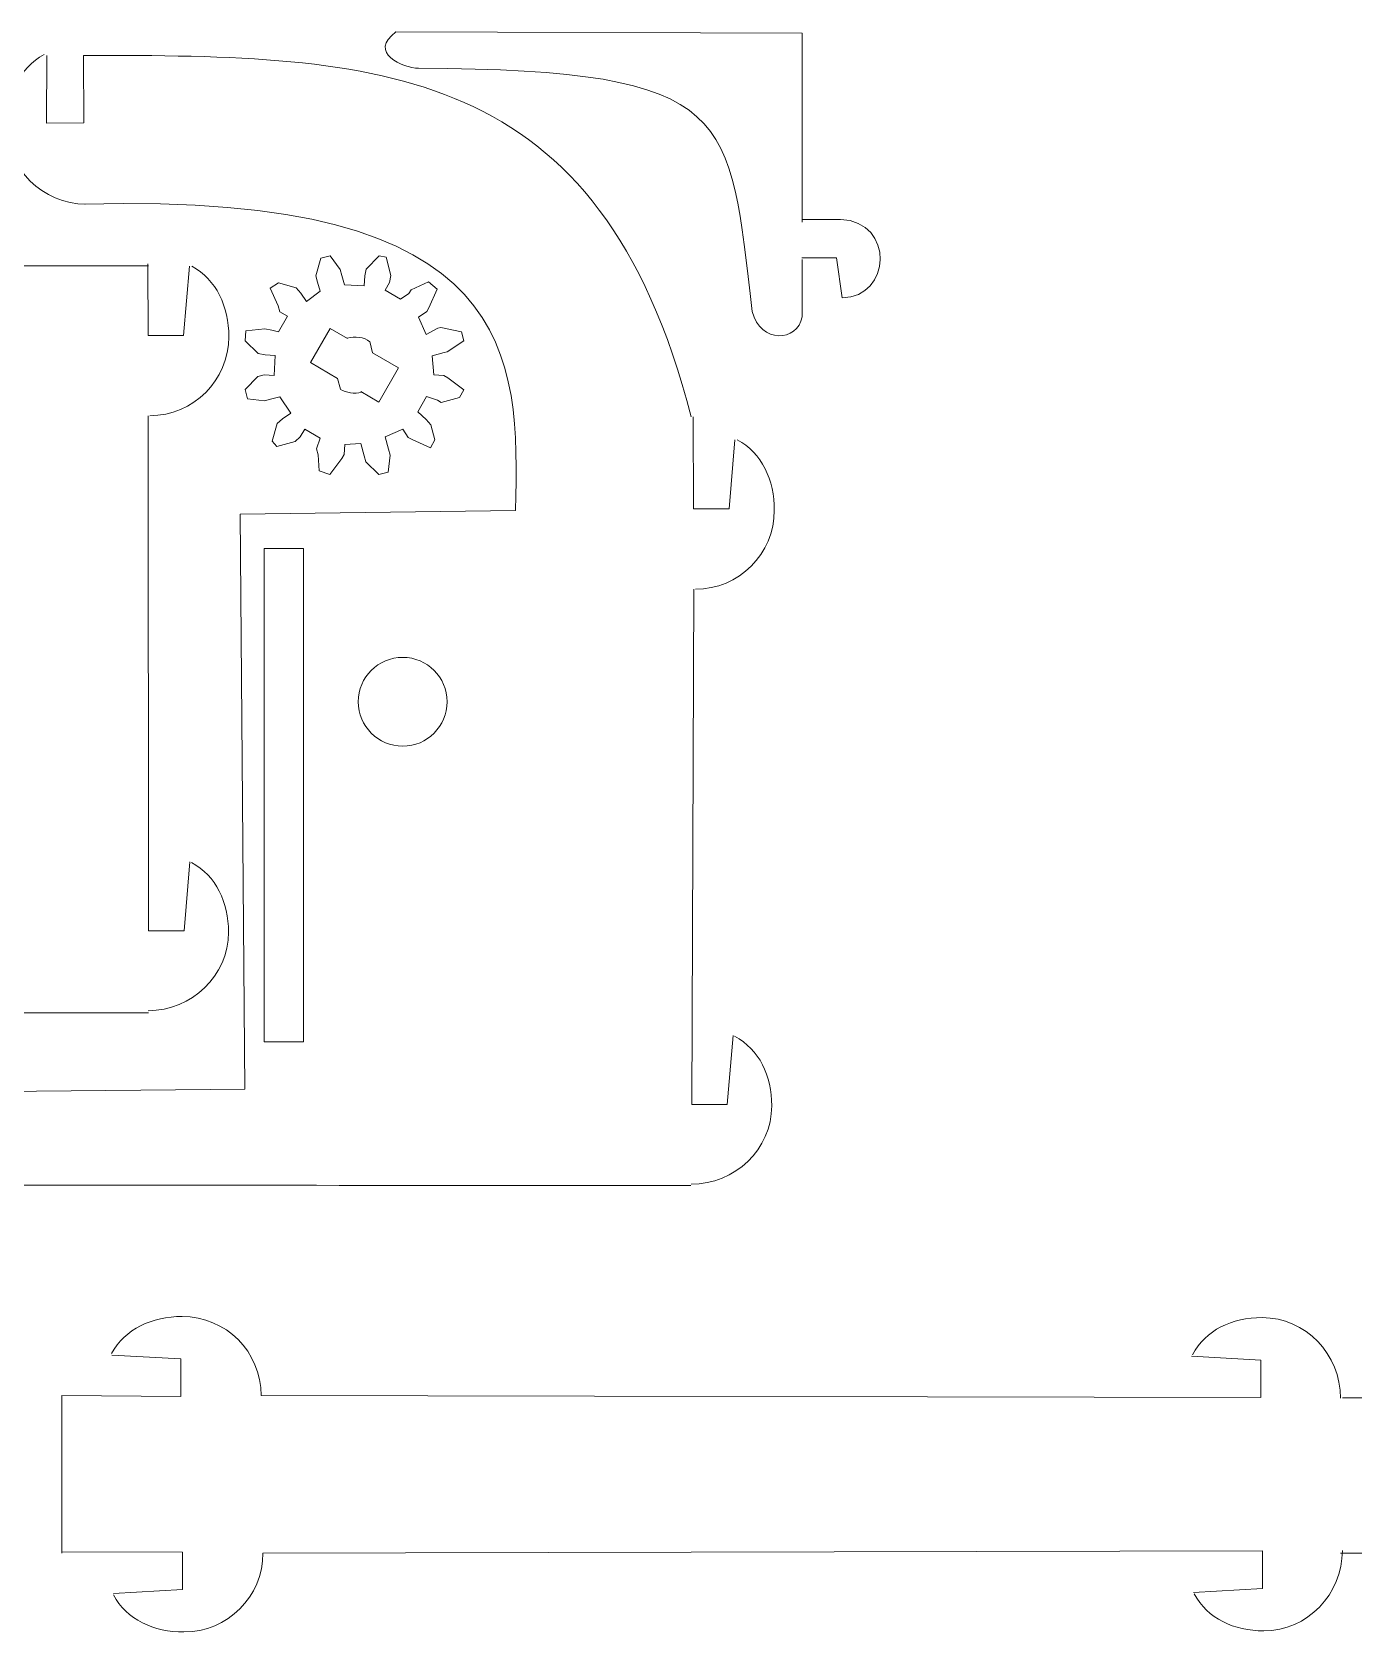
# Model space of a CAD drawing. Header units: inches. Extents: x -11.8 to 11.6, y -5.3 to 5.9.
# Drawn here: x -4.5 to 2.2, y -2.23 to 5.87 of the extents above; entities that cross this region are included whole.
import ezdxf

# ---------------------------------------------------------------- set-up
doc = ezdxf.new("R2010")
doc.units = ezdxf.units.IN
doc.header["$MEASUREMENT"] = 0
doc.layers.add('Layer 1', color=7, linetype='Continuous')

msp = doc.modelspace()

# ---------------------------------------------------------------- linework, layer by layer
at = {"layer": 'Layer 1', "color": 250, "lineweight": 9}
for points, knots in [([(-0.5989, 4.7218), (-0.5989, 4.7218), (-0.5989, 4.4306), (-0.5989, 4.4306), (-0.5989, 4.4306), (-0.6206, 4.3043), (-0.8089, 4.2926), (-0.8514, 4.458), (-0.8514, 4.458), (-0.9734, 5.4551), (-0.9121, 5.6816), (-2.5414, 5.6905), (-2.5414, 5.6905), (-2.621, 5.6909), (-2.7995, 5.771), (-2.6559, 5.8742), (-2.6559, 5.8742), (-2.6559, 5.8742), (-0.5989, 5.8689), (-0.5989, 5.8689), (-0.5989, 5.8689), (-0.5989, 5.8689), (-0.5989, 4.9102), (-0.5989, 4.9102)], [0, 0, 0, 0, 0.142857, 0.142857, 0.142857, 0.142857, 0.285714, 0.285714, 0.285714, 0.285714, 0.428571, 0.428571, 0.428571, 0.428571, 0.571429, 0.571429, 0.571429, 0.571429, 0.714286, 0.714286, 0.714286, 0.714286, 1, 1, 1, 1]), ([(-4.4382, 5.7597), (-4.5638, 5.6922), (-4.6261, 5.5544), (-4.6261, 5.4019), (-4.6261, 5.4019), (-4.6261, 5.181), (-4.447, 5.0019), (-4.2261, 5.0019)], [0, 0, 0, 0, 0.333333, 0.333333, 0.333333, 0.333333, 1, 1, 1, 1]), ([(-1.1605, 3.9237), (-1.6244, 5.7295), (-2.7363, 5.7558), (-4.2379, 5.7558), (-4.2379, 5.7558), (-4.2379, 5.7558), (-4.2376, 5.4141), (-4.2376, 5.4141), (-4.2376, 5.4141), (-4.2376, 5.4141), (-4.426, 5.4123), (-4.426, 5.4123), (-4.426, 5.4123), (-4.426, 5.4123), (-4.4251, 5.7558), (-4.4251, 5.7558)], [0, 0, 0, 0, 0.2, 0.2, 0.2, 0.2, 0.4, 0.4, 0.4, 0.4, 0.6, 0.6, 0.6, 0.6, 1, 1, 1, 1]), ([(-0.5996, 4.7298), (-0.5996, 4.7298), (-0.4246, 4.7298), (-0.4246, 4.7298), (-0.4246, 4.7298), (-0.4246, 4.7298), (-0.3952, 4.5278), (-0.3952, 4.5278), (-0.3952, 4.5278), (-0.149, 4.5294), (-0.1264, 4.9123), (-0.4046, 4.9248), (-0.4046, 4.9248), (-0.4046, 4.9248), (-0.5996, 4.9248), (-0.5996, 4.9248)], [0, 0, 0, 0, 0.2, 0.2, 0.2, 0.2, 0.4, 0.4, 0.4, 0.4, 0.6, 0.6, 0.6, 0.6, 1, 1, 1, 1]), ([(-3.7018, 4.6869), (-3.7018, 4.6869), (-3.7318, 4.3369), (-3.7318, 4.3369), (-3.7318, 4.3369), (-3.7318, 4.3369), (-3.9118, 4.3369), (-3.9118, 4.3369), (-3.9118, 4.3369), (-3.9118, 4.3369), (-3.9129, 4.6996), (-3.9129, 4.6996)], [0, 0, 0, 0, 0.25, 0.25, 0.25, 0.25, 0.5, 0.5, 0.5, 0.5, 1, 1, 1, 1]), ([(-3.6905, 4.6878), (-3.565, 4.6203), (-3.5026, 4.4825), (-3.5026, 4.33), (-3.5026, 4.33), (-3.5026, 4.1091), (-3.6817, 3.93), (-3.9026, 3.93)], [0, 0, 0, 0, 0.333333, 0.333333, 0.333333, 0.333333, 1, 1, 1, 1]), ([(-3.6993, 1.6694), (-3.6993, 1.6694), (-3.7293, 1.3194), (-3.7293, 1.3194), (-3.7293, 1.3194), (-3.7293, 1.3194), (-3.9093, 1.3194), (-3.9093, 1.3194), (-3.9093, 1.3194), (-3.9093, 1.3194), (-3.9105, 3.93), (-3.9105, 3.93)], [0, 0, 0, 0, 0.25, 0.25, 0.25, 0.25, 0.5, 0.5, 0.5, 0.5, 1, 1, 1, 1]), ([(-0.9386, 3.8075), (-0.9386, 3.8075), (-0.9686, 3.4575), (-0.9686, 3.4575), (-0.9686, 3.4575), (-0.9686, 3.4575), (-1.1486, 3.4575), (-1.1486, 3.4575), (-1.1486, 3.4575), (-1.1486, 3.4575), (-1.1508, 3.9237), (-1.1508, 3.9237)], [0, 0, 0, 0, 0.25, 0.25, 0.25, 0.25, 0.5, 0.5, 0.5, 0.5, 1, 1, 1, 1]), ([(-0.9273, 3.8083), (-0.8017, 3.7409), (-0.7394, 3.6031), (-0.7394, 3.4505), (-0.7394, 3.4505), (-0.7394, 3.2296), (-0.9185, 3.0505), (-1.1394, 3.0505)], [0, 0, 0, 0, 0.333333, 0.333333, 0.333333, 0.333333, 1, 1, 1, 1]), ([(-3.422, 0.5169), (-3.422, 0.5169), (-3.4446, 3.4308), (-3.4446, 3.4308), (-3.4446, 3.4308), (-3.4446, 3.4308), (-2.0506, 3.4494), (-2.0506, 3.4494)], [0, 0, 0, 0, 0.333333, 0.333333, 0.333333, 0.333333, 1, 1, 1, 1]), ([(-3.1239, 3.2566), (-3.1239, 3.2566), (-3.3239, 3.2566), (-3.3239, 3.2566), (-3.3239, 3.2566), (-3.3239, 3.2566), (-3.3239, 0.7566), (-3.3239, 0.7566), (-3.3239, 0.7566), (-3.3239, 0.7566), (-3.1239, 0.7566), (-3.1239, 0.7566), (-3.1239, 0.7566), (-3.1239, 0.7566), (-3.1239, 3.2566), (-3.1239, 3.2566)], [0, 0, 0, 0, 0.2, 0.2, 0.2, 0.2, 0.4, 0.4, 0.4, 0.4, 0.6, 0.6, 0.6, 0.6, 1, 1, 1, 1]), ([(-0.9479, 0.79), (-0.9479, 0.79), (-0.9779, 0.44), (-0.9779, 0.44), (-0.9779, 0.44), (-0.9779, 0.44), (-1.1579, 0.44), (-1.1579, 0.44), (-1.1579, 0.44), (-1.1579, 0.44), (-1.1473, 3.0505), (-1.1473, 3.0505)], [0, 0, 0, 0, 0.25, 0.25, 0.25, 0.25, 0.5, 0.5, 0.5, 0.5, 1, 1, 1, 1]), ([(-3.6919, 1.6651), (-3.5664, 1.5976), (-3.504, 1.465), (-3.504, 1.3125), (-3.504, 1.3125), (-3.504, 1.0916), (-3.6909, 0.9151), (-3.9118, 0.9151)], [0, 0, 0, 0, 0.333333, 0.333333, 0.333333, 0.333333, 1, 1, 1, 1]), ([(-3.422, 0.5169), (-3.422, 0.5169), (-4.6517, 0.5057), (-4.6517, 0.5057), (-4.6517, 0.5057), (-4.661, 0.6707), (-4.7519, 0.8693), (-5.025, 0.8538), (-5.025, 0.8538), (-5.2876, 0.8609), (-5.3835, 0.6538), (-5.3892, 0.5081), (-5.3892, 0.5081), (-5.3892, 0.5081), (-5.4013, 0.0311), (-5.4013, 0.0311), (-5.4013, 0.0311), (-3.548, 0.0311), (-3.0161, 0.0294), (-1.1627, 0.0294)], [0, 0, 0, 0, 0.166667, 0.166667, 0.166667, 0.166667, 0.333333, 0.333333, 0.333333, 0.333333, 0.5, 0.5, 0.5, 0.5, 0.666667, 0.666667, 0.666667, 0.666667, 1, 1, 1, 1]), ([(-0.9405, 0.7856), (-0.8149, 0.7181), (-0.7526, 0.5856), (-0.7526, 0.433), (-0.7526, 0.433), (-0.7526, 0.2121), (-0.9395, 0.0356), (-1.1604, 0.0356)], [0, 0, 0, 0, 0.333333, 0.333333, 0.333333, 0.333333, 1, 1, 1, 1]), ([(-4.0964, -0.8226), (-4.029, -0.697), (-3.8912, -0.6347), (-3.7386, -0.6347), (-3.7386, -0.6347), (-3.5177, -0.6347), (-3.3386, -0.8137), (-3.3386, -1.0347)], [0, 0, 0, 0, 0.333333, 0.333333, 0.333333, 0.333333, 1, 1, 1, 1]), ([(1.3788, -0.8282), (1.4462, -0.7026), (1.5788, -0.6403), (1.7314, -0.6403), (1.7314, -0.6403), (1.9523, -0.6403), (2.1287, -0.8272), (2.1287, -1.0481)], [0, 0, 0, 0, 0.333333, 0.333333, 0.333333, 0.333333, 1, 1, 1, 1]), ([(-4.0956, -0.8299), (-4.0956, -0.8299), (-3.7456, -0.8499), (-3.7456, -0.8499), (-3.7456, -0.8499), (-3.7456, -0.8499), (-3.7456, -1.0399), (-3.7456, -1.0399), (-3.7456, -1.0399), (-3.7456, -1.0399), (-4.3482, -1.0344), (-4.3482, -1.0344)], [0, 0, 0, 0, 0.25, 0.25, 0.25, 0.25, 0.5, 0.5, 0.5, 0.5, 1, 1, 1, 1]), ([(1.3744, -0.8355), (1.3744, -0.8355), (1.7244, -0.8555), (1.7244, -0.8555), (1.7244, -0.8555), (1.7244, -0.8555), (1.7244, -1.0455), (1.7244, -1.0455), (1.7244, -1.0455), (1.7244, -1.0455), (-3.3386, -1.0347), (-3.3386, -1.0347)], [0, 0, 0, 0, 0.25, 0.25, 0.25, 0.25, 0.5, 0.5, 0.5, 0.5, 1, 1, 1, 1]), ([(2.1386, -1.0466), (2.1386, -1.0466), (2.3314, -1.0466), (2.3314, -1.0466), (2.3314, -1.0466), (2.3314, -1.0466), (2.3261, -1.834), (2.3261, -1.834), (2.3261, -1.834), (2.3261, -1.834), (2.1282, -1.834), (2.1282, -1.834)], [0, 0, 0, 0, 0.25, 0.25, 0.25, 0.25, 0.5, 0.5, 0.5, 0.5, 1, 1, 1, 1]), ([(-4.0866, -2.038), (-4.0866, -2.038), (-3.7366, -2.018), (-3.7366, -2.018), (-3.7366, -2.018), (-3.7366, -2.018), (-3.7366, -1.828), (-3.7366, -1.828), (-3.7366, -1.828), (-3.7366, -1.828), (-4.3482, -1.8266), (-4.3482, -1.8266)], [0, 0, 0, 0, 0.25, 0.25, 0.25, 0.25, 0.5, 0.5, 0.5, 0.5, 1, 1, 1, 1]), ([(-4.0874, -2.0454), (-4.0199, -2.171), (-3.8822, -2.2333), (-3.7296, -2.2333), (-3.7296, -2.2333), (-3.5087, -2.2333), (-3.3296, -2.0542), (-3.3296, -1.8333)], [0, 0, 0, 0, 0.333333, 0.333333, 0.333333, 0.333333, 1, 1, 1, 1]), ([(1.3834, -2.0324), (1.3834, -2.0324), (1.7334, -2.0124), (1.7334, -2.0124), (1.7334, -2.0124), (1.7334, -2.0124), (1.7334, -1.8224), (1.7334, -1.8224), (1.7334, -1.8224), (1.7334, -1.8224), (-3.3296, -1.8333), (-3.3296, -1.8333)], [0, 0, 0, 0, 0.25, 0.25, 0.25, 0.25, 0.5, 0.5, 0.5, 0.5, 1, 1, 1, 1]), ([(1.3878, -2.0398), (1.4553, -2.1653), (1.5878, -2.2277), (1.7404, -2.2277), (1.7404, -2.2277), (1.9613, -2.2277), (2.1378, -2.0408), (2.1378, -1.8199)], [0, 0, 0, 0, 0.333333, 0.333333, 0.333333, 0.333333, 1, 1, 1, 1])]:
    msp.add_open_spline(points, degree=3, knots=knots, dxfattribs=at)
for points in [[(-4.236, 5.0019), (-2.0321, 5.0657), (-2.0293, 4.234), (-2.0506, 3.4494)], [(-5.0913, 4.6892), (-5.0913, 4.6892), (-3.9102, 4.6892), (-3.9102, 4.6892)], [(-2.9023, 4.3224), (-2.8656, 4.3322), (-2.8158, 4.3301), (-2.7879, 4.3042)], [(-2.9023, 4.3224), (-2.8656, 4.3322), (-2.8158, 4.3301), (-2.7879, 4.3042)], [(-2.8291, 4.049), (-2.8678, 4.0387), (-2.9071, 4.0454), (-2.9389, 4.0646)], [(-2.8291, 4.049), (-2.8678, 4.0387), (-2.9071, 4.0454), (-2.9389, 4.0646)], [(-3.9102, 0.9044), (-3.9102, 0.9044), (-5.0913, 0.9044), (-5.0913, 0.9044)], [(-4.3482, -1.834), (-4.3482, -1.834), (-4.3482, -1.0344), (-4.3482, -1.0344)]]:
    msp.add_open_spline(points, degree=3, dxfattribs=at)
at = {"layer": 'Layer 1', "lineweight": 5}
msp.add_open_spline([(-2.5021, 4.3411), (-2.5021, 4.3411), (-2.4445, 4.373), (-2.4445, 4.373), (-2.4445, 4.373), (-2.4445, 4.373), (-2.429, 4.3772), (-2.429, 4.3772), (-2.429, 4.3772), (-2.429, 4.3772), (-2.324, 4.3557), (-2.324, 4.3557), (-2.324, 4.3557), (-2.324, 4.3557), (-2.3116, 4.3094), (-2.3116, 4.3094), (-2.3116, 4.3094), (-2.3116, 4.3094), (-2.3959, 4.2537), (-2.3959, 4.2537), (-2.3959, 4.2537), (-2.3959, 4.2537), (-2.4114, 4.2496), (-2.4114, 4.2496), (-2.4114, 4.2496), (-2.4114, 4.2496), (-2.4731, 4.233), (-2.4731, 4.233), (-2.4731, 4.233), (-2.4731, 4.233), (-2.4637, 4.1363), (-2.4637, 4.1363), (-2.4637, 4.1363), (-2.4637, 4.1363), (-2.4133, 4.1332), (-2.4133, 4.1332), (-2.4133, 4.1332), (-2.4133, 4.1332), (-2.3937, 4.1219), (-2.3937, 4.1219), (-2.3937, 4.1219), (-2.3937, 4.1219), (-2.3113, 4.0613), (-2.3113, 4.0613), (-2.3113, 4.0613), (-2.3113, 4.0613), (-2.3339, 4.0222), (-2.3339, 4.0222), (-2.3339, 4.0222), (-2.3339, 4.0222), (-2.4265, 3.9974), (-2.4265, 3.9974), (-2.4265, 3.9974), (-2.4265, 3.9974), (-2.4461, 4.0087), (-2.4461, 4.0087), (-2.4461, 4.0087), (-2.4461, 4.0087), (-2.5007, 4.0271), (-2.5007, 4.0271), (-2.5007, 4.0271), (-2.5007, 4.0271), (-2.5459, 3.9489), (-2.5459, 3.9489), (-2.5459, 3.9489), (-2.5459, 3.9489), (-2.5026, 3.9108), (-2.5026, 3.9108), (-2.5026, 3.9108), (-2.5026, 3.9108), (-2.4789, 3.8841), (-2.4789, 3.8841), (-2.4789, 3.8841), (-2.4789, 3.8841), (-2.4582, 3.8069), (-2.4582, 3.8069), (-2.4582, 3.8069), (-2.4582, 3.8069), (-2.4808, 3.7678), (-2.4808, 3.7678), (-2.4808, 3.7678), (-2.4808, 3.7678), (-2.5745, 3.8089), (-2.5745, 3.8089), (-2.5745, 3.8089), (-2.5745, 3.8089), (-2.5941, 3.8201), (-2.5941, 3.8201), (-2.5941, 3.8201), (-2.5941, 3.8201), (-2.6219, 3.8623), (-2.6219, 3.8623), (-2.6219, 3.8623), (-2.6219, 3.8623), (-2.7104, 3.8221), (-2.7104, 3.8221), (-2.7104, 3.8221), (-2.7104, 3.8221), (-2.6938, 3.7603), (-2.6938, 3.7603), (-2.6938, 3.7603), (-2.6938, 3.7603), (-2.6856, 3.7295), (-2.6856, 3.7295), (-2.6856, 3.7295), (-2.6856, 3.7295), (-2.6958, 3.644), (-2.6958, 3.644), (-2.6958, 3.644), (-2.6958, 3.644), (-2.7421, 3.6316), (-2.7421, 3.6316), (-2.7421, 3.6316), (-2.7421, 3.6316), (-2.809, 3.6964), (-2.809, 3.6964), (-2.809, 3.6964), (-2.809, 3.6964), (-2.8173, 3.7272), (-2.8173, 3.7272), (-2.8173, 3.7272), (-2.8173, 3.7272), (-2.8338, 3.789), (-2.8338, 3.789), (-2.8338, 3.789), (-2.8338, 3.789), (-2.9151, 3.7837), (-2.9151, 3.7837), (-2.9151, 3.7837), (-2.9151, 3.7837), (-2.9182, 3.7333), (-2.9182, 3.7333), (-2.9182, 3.7333), (-2.9182, 3.7333), (-2.9295, 3.7137), (-2.9295, 3.7137), (-2.9295, 3.7137), (-2.9295, 3.7137), (-2.9901, 3.6313), (-2.9901, 3.6313), (-2.9901, 3.6313), (-2.9901, 3.6313), (-3.0447, 3.6498), (-3.0447, 3.6498), (-3.0447, 3.6498), (-3.0447, 3.6498), (-3.0499, 3.7311), (-3.0499, 3.7311), (-3.0499, 3.7311), (-3.0499, 3.7311), (-3.0582, 3.762), (-3.0582, 3.762), (-3.0582, 3.762), (-3.0582, 3.762), (-3.0397, 3.8165), (-3.0397, 3.8165), (-3.0397, 3.8165), (-3.0397, 3.8165), (-3.118, 3.8617), (-3.118, 3.8617), (-3.118, 3.8617), (-3.118, 3.8617), (-3.1406, 3.8226), (-3.1406, 3.8226), (-3.1406, 3.8226), (-3.1406, 3.8226), (-3.1673, 3.7989), (-3.1673, 3.7989), (-3.1673, 3.7989), (-3.1673, 3.7989), (-3.2599, 3.7741), (-3.2599, 3.7741), (-3.2599, 3.7741), (-3.2599, 3.7741), (-3.2836, 3.8008), (-3.2836, 3.8008), (-3.2836, 3.8008), (-3.2836, 3.8008), (-3.258, 3.8904), (-3.258, 3.8904), (-3.258, 3.8904), (-3.258, 3.8904), (-3.2313, 3.9141), (-3.2313, 3.9141), (-3.2313, 3.9141), (-3.2313, 3.9141), (-3.1891, 3.9419), (-3.1891, 3.9419), (-3.1891, 3.9419), (-3.1891, 3.9419), (-3.2448, 4.0262), (-3.2448, 4.0262), (-3.2448, 4.0262), (-3.2448, 4.0262), (-3.2911, 4.0138), (-3.2911, 4.0138), (-3.2911, 4.0138), (-3.2911, 4.0138), (-3.322, 4.0056), (-3.322, 4.0056), (-3.322, 4.0056), (-3.322, 4.0056), (-3.4074, 4.0158), (-3.4074, 4.0158), (-3.4074, 4.0158), (-3.4074, 4.0158), (-3.4198, 4.0621), (-3.4198, 4.0621), (-3.4198, 4.0621), (-3.4198, 4.0621), (-3.355, 4.129), (-3.355, 4.129), (-3.355, 4.129), (-3.355, 4.129), (-3.3242, 4.1373), (-3.3242, 4.1373), (-3.3242, 4.1373), (-3.3242, 4.1373), (-3.2737, 4.1343), (-3.2737, 4.1343), (-3.2737, 4.1343), (-3.2737, 4.1343), (-3.2677, 4.2351), (-3.2677, 4.2351), (-3.2677, 4.2351), (-3.2677, 4.2351), (-3.3181, 4.2382), (-3.3181, 4.2382), (-3.3181, 4.2382), (-3.3181, 4.2382), (-3.3531, 4.2453), (-3.3531, 4.2453), (-3.3531, 4.2453), (-3.3531, 4.2453), (-3.4201, 4.3101), (-3.4201, 4.3101), (-3.4201, 4.3101), (-3.4201, 4.3101), (-3.4171, 4.3605), (-3.4171, 4.3605), (-3.4171, 4.3605), (-3.4171, 4.3605), (-3.3203, 4.3699), (-3.3203, 4.3699), (-3.3203, 4.3699), (-3.3203, 4.3699), (-3.2853, 4.3628), (-3.2853, 4.3628), (-3.2853, 4.3628), (-3.2853, 4.3628), (-3.2503, 4.3556), (-3.2503, 4.3556), (-3.2503, 4.3556), (-3.2503, 4.3556), (-3.2051, 4.4339), (-3.2051, 4.4339), (-3.2051, 4.4339), (-3.2051, 4.4339), (-3.2443, 4.4565), (-3.2443, 4.4565), (-3.2443, 4.4565), (-3.2443, 4.4565), (-3.2525, 4.4873), (-3.2525, 4.4873), (-3.2525, 4.4873), (-3.2525, 4.4873), (-3.2928, 4.5758), (-3.2928, 4.5758), (-3.2928, 4.5758), (-3.2928, 4.5758), (-3.2506, 4.6036), (-3.2506, 4.6036), (-3.2506, 4.6036), (-3.2506, 4.6036), (-3.1611, 4.578), (-3.1611, 4.578), (-3.1611, 4.578), (-3.1611, 4.578), (-3.1374, 4.5513), (-3.1374, 4.5513), (-3.1374, 4.5513), (-3.1374, 4.5513), (-3.1095, 4.5091), (-3.1095, 4.5091), (-3.1095, 4.5091), (-3.1095, 4.5091), (-3.0406, 4.5607), (-3.0406, 4.5607), (-3.0406, 4.5607), (-3.0406, 4.5607), (-3.053, 4.607), (-3.053, 4.607), (-3.053, 4.607), (-3.053, 4.607), (-3.0613, 4.6378), (-3.0613, 4.6378), (-3.0613, 4.6378), (-3.0613, 4.6378), (-3.0357, 4.7274), (-3.0357, 4.7274), (-3.0357, 4.7274), (-3.0357, 4.7274), (-2.9894, 4.7398), (-2.9894, 4.7398), (-2.9894, 4.7398), (-2.9894, 4.7398), (-2.9378, 4.6709), (-2.9378, 4.6709), (-2.9378, 4.6709), (-2.9378, 4.6709), (-2.9296, 4.64), (-2.9296, 4.64), (-2.9296, 4.64), (-2.9296, 4.64), (-2.9171, 4.5937), (-2.9171, 4.5937), (-2.9171, 4.5937), (-2.9171, 4.5937), (-2.8163, 4.5877), (-2.8163, 4.5877), (-2.8163, 4.5877), (-2.8163, 4.5877), (-2.8132, 4.6381), (-2.8132, 4.6381), (-2.8132, 4.6381), (-2.8132, 4.6381), (-2.8061, 4.6731), (-2.8061, 4.6731), (-2.8061, 4.6731), (-2.8061, 4.6731), (-2.7413, 4.7401), (-2.7413, 4.7401), (-2.7413, 4.7401), (-2.7413, 4.7401), (-2.7063, 4.7329), (-2.7063, 4.7329), (-2.7063, 4.7329), (-2.7063, 4.7329), (-2.6815, 4.6403), (-2.6815, 4.6403), (-2.6815, 4.6403), (-2.6815, 4.6403), (-2.6887, 4.6053), (-2.6887, 4.6053), (-2.6887, 4.6053), (-2.6887, 4.6053), (-2.7113, 4.5662), (-2.7113, 4.5662), (-2.7113, 4.5662), (-2.7113, 4.5662), (-2.633, 4.521), (-2.633, 4.521), (-2.633, 4.521), (-2.633, 4.521), (-2.5908, 4.5489), (-2.5908, 4.5489), (-2.5908, 4.5489), (-2.5908, 4.5489), (-2.5795, 4.5684), (-2.5795, 4.5684), (-2.5795, 4.5684), (-2.5795, 4.5684), (-2.4911, 4.6087), (-2.4911, 4.6087), (-2.4911, 4.6087), (-2.4911, 4.6087), (-2.4478, 4.5706), (-2.4478, 4.5706), (-2.4478, 4.5706), (-2.4478, 4.5706), (-2.4888, 4.4769), (-2.4888, 4.4769), (-2.4888, 4.4769), (-2.4888, 4.4769), (-2.5001, 4.4574), (-2.5001, 4.4574), (-2.5001, 4.4574), (-2.5001, 4.4574), (-2.5423, 4.4295), (-2.5423, 4.4295), (-2.5423, 4.4295), (-2.5423, 4.4295), (-2.5021, 4.3411), (-2.5021, 4.3411)], degree=3, knots=[0, 0, 0, 0, 0.010309, 0.010309, 0.010309, 0.010309, 0.020619, 0.020619, 0.020619, 0.020619, 0.030928, 0.030928, 0.030928, 0.030928, 0.041237, 0.041237, 0.041237, 0.041237, 0.051546, 0.051546, 0.051546, 0.051546, 0.061856, 0.061856, 0.061856, 0.061856, 0.072165, 0.072165, 0.072165, 0.072165, 0.082474, 0.082474, 0.082474, 0.082474, 0.092784, 0.092784, 0.092784, 0.092784, 0.103093, 0.103093, 0.103093, 0.103093, 0.113402, 0.113402, 0.113402, 0.113402, 0.123711, 0.123711, 0.123711, 0.123711, 0.134021, 0.134021, 0.134021, 0.134021, 0.14433, 0.14433, 0.14433, 0.14433, 0.154639, 0.154639, 0.154639, 0.154639, 0.164948, 0.164948, 0.164948, 0.164948, 0.175258, 0.175258, 0.175258, 0.175258, 0.185567, 0.185567, 0.185567, 0.185567, 0.195876, 0.195876, 0.195876, 0.195876, 0.206186, 0.206186, 0.206186, 0.206186, 0.216495, 0.216495, 0.216495, 0.216495, 0.226804, 0.226804, 0.226804, 0.226804, 0.237113, 0.237113, 0.237113, 0.237113, 0.247423, 0.247423, 0.247423, 0.247423, 0.257732, 0.257732, 0.257732, 0.257732, 0.268041, 0.268041, 0.268041, 0.268041, 0.278351, 0.278351, 0.278351, 0.278351, 0.28866, 0.28866, 0.28866, 0.28866, 0.298969, 0.298969, 0.298969, 0.298969, 0.309278, 0.309278, 0.309278, 0.309278, 0.319588, 0.319588, 0.319588, 0.319588, 0.329897, 0.329897, 0.329897, 0.329897, 0.340206, 0.340206, 0.340206, 0.340206, 0.350515, 0.350515, 0.350515, 0.350515, 0.360825, 0.360825, 0.360825, 0.360825, 0.371134, 0.371134, 0.371134, 0.371134, 0.381443, 0.381443, 0.381443, 0.381443, 0.391753, 0.391753, 0.391753, 0.391753, 0.402062, 0.402062, 0.402062, 0.402062, 0.412371, 0.412371, 0.412371, 0.412371, 0.42268, 0.42268, 0.42268, 0.42268, 0.43299, 0.43299, 0.43299, 0.43299, 0.443299, 0.443299, 0.443299, 0.443299, 0.453608, 0.453608, 0.453608, 0.453608, 0.463918, 0.463918, 0.463918, 0.463918, 0.474227, 0.474227, 0.474227, 0.474227, 0.484536, 0.484536, 0.484536, 0.484536, 0.494845, 0.494845, 0.494845, 0.494845, 0.505155, 0.505155, 0.505155, 0.505155, 0.515464, 0.515464, 0.515464, 0.515464, 0.525773, 0.525773, 0.525773, 0.525773, 0.536082, 0.536082, 0.536082, 0.536082, 0.546392, 0.546392, 0.546392, 0.546392, 0.556701, 0.556701, 0.556701, 0.556701, 0.56701, 0.56701, 0.56701, 0.56701, 0.57732, 0.57732, 0.57732, 0.57732, 0.587629, 0.587629, 0.587629, 0.587629, 0.597938, 0.597938, 0.597938, 0.597938, 0.608247, 0.608247, 0.608247, 0.608247, 0.618557, 0.618557, 0.618557, 0.618557, 0.628866, 0.628866, 0.628866, 0.628866, 0.639175, 0.639175, 0.639175, 0.639175, 0.649485, 0.649485, 0.649485, 0.649485, 0.659794, 0.659794, 0.659794, 0.659794, 0.670103, 0.670103, 0.670103, 0.670103, 0.680412, 0.680412, 0.680412, 0.680412, 0.690722, 0.690722, 0.690722, 0.690722, 0.701031, 0.701031, 0.701031, 0.701031, 0.71134, 0.71134, 0.71134, 0.71134, 0.721649, 0.721649, 0.721649, 0.721649, 0.731959, 0.731959, 0.731959, 0.731959, 0.742268, 0.742268, 0.742268, 0.742268, 0.752577, 0.752577, 0.752577, 0.752577, 0.762887, 0.762887, 0.762887, 0.762887, 0.773196, 0.773196, 0.773196, 0.773196, 0.783505, 0.783505, 0.783505, 0.783505, 0.793814, 0.793814, 0.793814, 0.793814, 0.804124, 0.804124, 0.804124, 0.804124, 0.814433, 0.814433, 0.814433, 0.814433, 0.824742, 0.824742, 0.824742, 0.824742, 0.835052, 0.835052, 0.835052, 0.835052, 0.845361, 0.845361, 0.845361, 0.845361, 0.85567, 0.85567, 0.85567, 0.85567, 0.865979, 0.865979, 0.865979, 0.865979, 0.876289, 0.876289, 0.876289, 0.876289, 0.886598, 0.886598, 0.886598, 0.886598, 0.896907, 0.896907, 0.896907, 0.896907, 0.907216, 0.907216, 0.907216, 0.907216, 0.917526, 0.917526, 0.917526, 0.917526, 0.927835, 0.927835, 0.927835, 0.927835, 0.938144, 0.938144, 0.938144, 0.938144, 0.948454, 0.948454, 0.948454, 0.948454, 0.958763, 0.958763, 0.958763, 0.958763, 0.969072, 0.969072, 0.969072, 0.969072, 0.979381, 0.979381, 0.979381, 0.979381, 1, 1, 1, 1], dxfattribs=at)
at = {"layer": 'Layer 1', "color": 240, "lineweight": 9}
for points in [[(-2.9372, 4.0648), (-2.9372, 4.0648), (-2.9521, 4.118), (-2.9521, 4.118), (-2.9521, 4.118), (-2.9521, 4.118), (-3.0889, 4.1991), (-3.0889, 4.1991), (-3.0889, 4.1991), (-3.0889, 4.1991), (-2.9889, 4.3723), (-2.9889, 4.3723), (-2.9889, 4.3723), (-2.9889, 4.3723), (-2.9015, 4.3219), (-2.9015, 4.3219)], [(-2.7878, 4.3051), (-2.7878, 4.3051), (-2.7752, 4.2489), (-2.7752, 4.2489), (-2.7752, 4.2489), (-2.7752, 4.2489), (-2.6425, 4.1723), (-2.6425, 4.1723), (-2.6425, 4.1723), (-2.6425, 4.1723), (-2.7425, 3.9991), (-2.7425, 3.9991), (-2.7425, 3.9991), (-2.7425, 3.9991), (-2.8341, 4.052), (-2.8341, 4.052)], [(-2.6217, 2.7054), (-2.746, 2.7054), (-2.8467, 2.6047), (-2.8467, 2.4804), (-2.8467, 2.4804), (-2.8467, 2.3562), (-2.746, 2.2554), (-2.6217, 2.2554), (-2.6217, 2.2554), (-2.4974, 2.2554), (-2.3967, 2.3562), (-2.3967, 2.4804), (-2.3967, 2.4804), (-2.3967, 2.6047), (-2.4975, 2.7054), (-2.6217, 2.7054)]]:
    msp.add_open_spline(points, degree=3, knots=[0, 0, 0, 0, 0.2, 0.2, 0.2, 0.2, 0.4, 0.4, 0.4, 0.4, 0.6, 0.6, 0.6, 0.6, 1, 1, 1, 1], dxfattribs=at)

doc.saveas('drawing.dxf')
